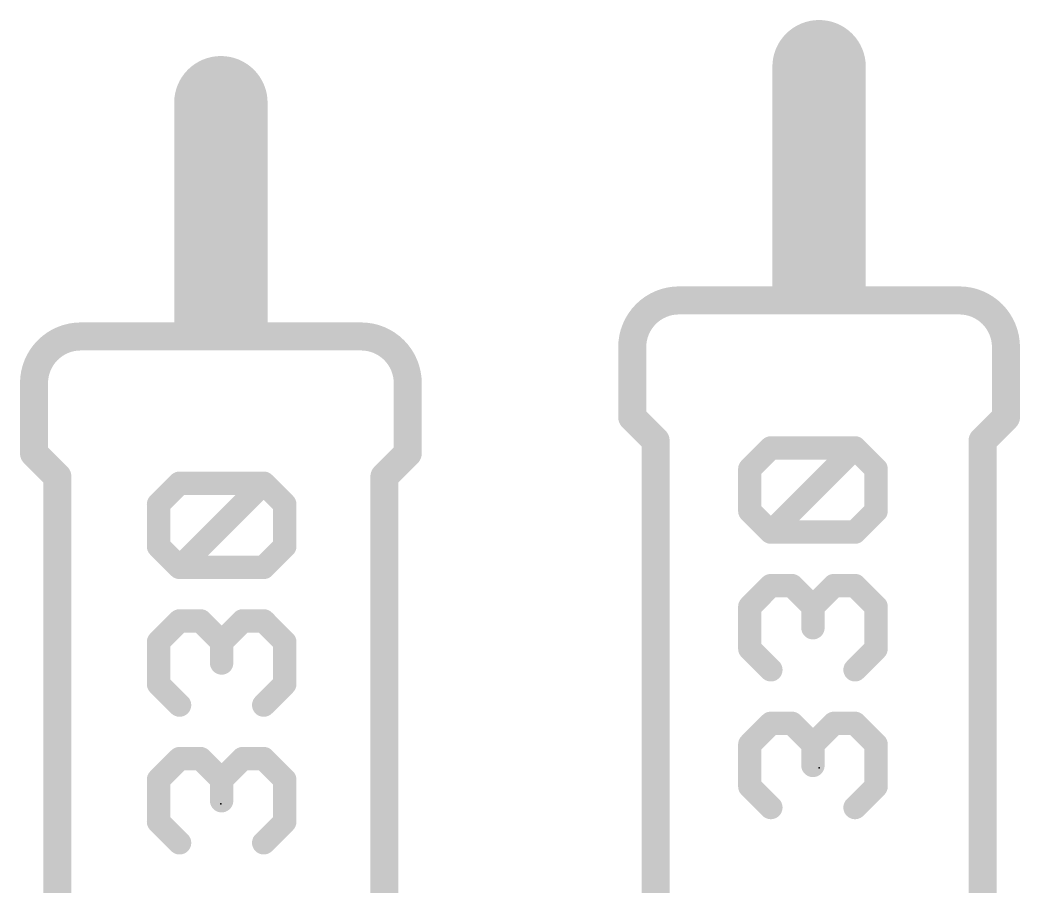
# Model space of a CAD drawing. Extents: x 0 to 100, y 1 to 103.
# Drawn here: x 9.78 to 15.21, y 59.11 to 63.82 of the extents above; entities that cross this region are included whole.
import ezdxf

# ---------------------------------------------------------------- set-up
doc = ezdxf.new("R2010")
doc.units = 0
for name, color, linetype in [('22', 253, 'CONTINUOUS'), ('24', 7, 'CONTINUOUS'), ('28', 253, 'CONTINUOUS'), ('52', 253, 'CONTINUOUS')]:
    doc.layers.add(name, color=color, linetype=linetype)

# ---------------------------------------------------------------- blocks, each defined once
blk = doc.blocks.new('RECT')
blk.add_solid([(-0.5, -0.5), (0.5, -0.5), (-0.5, 0.5), (0.5, 0.5)])

msp = doc.modelspace()

# ---------------------------------------------------------------- linework, layer by layer
at = {"layer": '22'}
for points, const_width in [([(13.3584, 62.2958, 0.4142), (13.1044, 62.0418)], 0.1524), ([(13.3584, 62.3339, 1), (13.3584, 62.2577)], 0.0762), ([(13.3584, 62.2577, 1), (13.3584, 62.3339)], 0.0762), ([(15.1364, 62.0418, 0.4142), (14.8824, 62.2958)], 0.1524), ([(14.8824, 62.3339, 1), (14.8824, 62.2577)], 0.0762), ([(14.8824, 62.2577, 1), (14.8824, 62.3339)], 0.0762), ([(10.106, 62.1, 0.4142), (9.852, 61.846)], 0.1524), ([(10.106, 62.1381, 1), (10.106, 62.0619)], 0.0762), ([(10.106, 62.0619, 1), (10.106, 62.1381)], 0.0762), ([(11.884, 61.846, 0.4142), (11.63, 62.1)], 0.1524), ([(11.63, 62.1381, 1), (11.63, 62.0619)], 0.0762), ([(11.63, 62.0619, 1), (11.63, 62.1381)], 0.0762), ([(13.1425, 62.0418, 1), (13.0663, 62.0418)], 0.0762), ([(15.1745, 62.0418, 1), (15.0983, 62.0418)], 0.0762), ([(13.0663, 62.0418, 1), (13.1425, 62.0418)], 0.0762), ([(15.0983, 62.0418, 1), (15.1745, 62.0418)], 0.0762), ([(9.8901, 61.846, 1), (9.8139, 61.846)], 0.0762), ([(9.8139, 61.846, 1), (9.8901, 61.846)], 0.0762), ([(11.9221, 61.846, 1), (11.8459, 61.846)], 0.0762), ([(11.8459, 61.846, 1), (11.9221, 61.846)], 0.0762), ([(13.1314, 61.6878, 1), (13.0775, 61.6339)], 0.0762), ([(15.1634, 61.6339, 1), (15.1095, 61.6878)], 0.0762), ([(13.0663, 61.6608, 1), (13.1425, 61.6608)], 0.0762), ([(15.0983, 61.6608, 1), (15.1745, 61.6608)], 0.0762), ([(13.2695, 61.5338, 1), (13.1933, 61.5338)], 0.0762), ([(15.0475, 61.5338, 1), (14.9713, 61.5338)], 0.0762), ([(13.2045, 61.5069, 1), (13.2584, 61.5608)], 0.0762), ([(14.9825, 61.5608, 1), (15.0364, 61.5069)], 0.0762), ([(9.8139, 61.465, 1), (9.8901, 61.465)], 0.0762), ([(9.8789, 61.4919, 1), (9.8251, 61.4381)], 0.0762), ([(11.8459, 61.465, 1), (11.9221, 61.465)], 0.0762), ([(11.9109, 61.4381, 1), (11.8571, 61.4919)], 0.0762), ([(10.0171, 61.338, 1), (9.9409, 61.338)], 0.0762), ([(9.9521, 61.3111, 1), (10.0059, 61.3649)], 0.0762), ([(11.7951, 61.338, 1), (11.7189, 61.338)], 0.0762), ([(11.7301, 61.3649, 1), (11.7839, 61.3111)], 0.0762)]:
    msp.add_lwpolyline(points, format="xyb", dxfattribs=dict(at, const_width=const_width))
at = {"layer": '22', "const_width": 0.1524}
for points in [[(14.8824, 62.2958), (13.3584, 62.2958)], [(10.106, 62.1), (11.63, 62.1)], [(13.1044, 62.0418), (13.1044, 61.6608)], [(15.1364, 62.0418), (15.1364, 61.6608)], [(9.852, 61.846), (9.852, 61.465)], [(11.884, 61.846), (11.884, 61.465)], [(13.2314, 61.5338), (13.1044, 61.6608)], [(15.0094, 61.5338), (15.1364, 61.6608)], [(13.2314, 57.9778), (13.2314, 61.5338)], [(15.0094, 57.9778), (15.0094, 61.5338)], [(9.979, 61.338), (9.852, 61.465)], [(11.757, 61.338), (11.884, 61.465)], [(9.979, 61.338), (9.979, 57.782)], [(11.757, 61.338), (11.757, 57.782)]]:
    msp.add_lwpolyline(points, dxfattribs=at)
at = {"layer": '24'}
for p in [(14.1204, 59.7558), (10.868, 59.56)]:
    msp.add_point(p, dxfattribs=at)
at = {"layer": '28', "const_width": 0.127}
for points in [[(13.8581, 61.4941), (13.7437, 61.3797)], [(14.3157, 61.4941), (13.8581, 61.4941)], [(13.8581, 61.0365), (14.3157, 61.4941)], [(14.4301, 61.3797), (14.3157, 61.4941)], [(13.7437, 61.3797), (13.7437, 61.1509)], [(14.4301, 61.1509), (14.4301, 61.3797)], [(10.6433, 61.3023), (10.5289, 61.1879)], [(11.1009, 61.3023), (10.6433, 61.3023)], [(10.6433, 60.8447), (11.1009, 61.3023)], [(11.2153, 61.1879), (11.1009, 61.3023)], [(10.5289, 61.1879), (10.5289, 60.9591)], [(11.2153, 60.9591), (11.2153, 61.1879)], [(13.7437, 61.1509), (13.8581, 61.0365)], [(14.3157, 61.0365), (14.4301, 61.1509)], [(13.8581, 61.0365), (14.3157, 61.0365)], [(10.5289, 60.9591), (10.6433, 60.8447)], [(11.1009, 60.8447), (11.2153, 60.9591)], [(10.6433, 60.8447), (11.1009, 60.8447)], [(13.8581, 60.7457), (13.7437, 60.6313)], [(13.9725, 60.7457), (13.8581, 60.7457)], [(14.0869, 60.6313), (13.9725, 60.7457)], [(14.2013, 60.7457), (14.0869, 60.6313)], [(14.3157, 60.7457), (14.2013, 60.7457)], [(14.4301, 60.6313), (14.3157, 60.7457)], [(13.7437, 60.6313), (13.7437, 60.4025)], [(14.0869, 60.6313), (14.0869, 60.5169)], [(14.4301, 60.4025), (14.4301, 60.6313)], [(10.6433, 60.5539), (10.5289, 60.4395)], [(10.7577, 60.5539), (10.6433, 60.5539)], [(10.8721, 60.4395), (10.7577, 60.5539)], [(10.9865, 60.5539), (10.8721, 60.4395)], [(11.1009, 60.5539), (10.9865, 60.5539)], [(11.2153, 60.4395), (11.1009, 60.5539)], [(10.5289, 60.4395), (10.5289, 60.2107)], [(10.8721, 60.4395), (10.8721, 60.3251)], [(11.2153, 60.2107), (11.2153, 60.4395)], [(13.7437, 60.4025), (13.8581, 60.2881)], [(14.3157, 60.2881), (14.4301, 60.4025)], [(10.5289, 60.2107), (10.6433, 60.0963)], [(11.1009, 60.0963), (11.2153, 60.2107)], [(13.8581, 59.9973), (13.7437, 59.8829)], [(13.9725, 59.9973), (13.8581, 59.9973)], [(14.0869, 59.8829), (13.9725, 59.9973)], [(14.2013, 59.9973), (14.0869, 59.8829)], [(14.3157, 59.9973), (14.2013, 59.9973)], [(14.4301, 59.8829), (14.3157, 59.9973)], [(13.7437, 59.8829), (13.7437, 59.6541)], [(14.0869, 59.8829), (14.0869, 59.7685)], [(14.4301, 59.6541), (14.4301, 59.8829)], [(10.6433, 59.8055), (10.5289, 59.6911)], [(10.7577, 59.8055), (10.6433, 59.8055)], [(10.8721, 59.6911), (10.7577, 59.8055)], [(10.9865, 59.8055), (10.8721, 59.6911)], [(11.1009, 59.8055), (10.9865, 59.8055)], [(11.2153, 59.6911), (11.1009, 59.8055)], [(10.5289, 59.6911), (10.5289, 59.4623)], [(10.8721, 59.6911), (10.8721, 59.5767)], [(11.2153, 59.4623), (11.2153, 59.6911)], [(13.7437, 59.6541), (13.8581, 59.5397)], [(14.3157, 59.5397), (14.4301, 59.6541)], [(10.5289, 59.4623), (10.6433, 59.3479)], [(11.1009, 59.3479), (11.2153, 59.4623)]]:
    msp.add_lwpolyline(points, dxfattribs=at)
at = {"layer": '28', "const_width": 0.0635}
for points in [[(13.8581, 61.5259, 1), (13.8581, 61.4624)], [(13.8806, 61.4717, 1), (13.8357, 61.5166)], [(14.3382, 61.5166, 1), (14.2933, 61.4717)], [(14.3382, 61.4717, 1), (14.2933, 61.5166)], [(14.3157, 61.4624, 1), (14.3157, 61.5259)], [(13.7755, 61.3797, 1), (13.712, 61.3797)], [(14.4619, 61.3797, 1), (14.3984, 61.3797)], [(13.7213, 61.4022, 1), (13.7662, 61.3573)], [(14.4077, 61.3573, 1), (14.4526, 61.4022)], [(10.6433, 61.3341, 1), (10.6433, 61.2706)], [(10.6657, 61.2799, 1), (10.6208, 61.3248)], [(11.1233, 61.3248, 1), (11.0784, 61.2799)], [(11.1233, 61.2799, 1), (11.0784, 61.3248)], [(11.1009, 61.2706, 1), (11.1009, 61.3341)], [(10.5607, 61.1879, 1), (10.4971, 61.1879)], [(10.5064, 61.2104, 1), (10.5514, 61.1655)], [(11.247, 61.1879, 1), (11.1835, 61.1879)], [(11.1928, 61.1655, 1), (11.2377, 61.2104)], [(13.712, 61.1509, 1), (13.7755, 61.1509)], [(13.7662, 61.1734, 1), (13.7213, 61.1285)], [(14.3984, 61.1509, 1), (14.4619, 61.1509)], [(14.4526, 61.1285, 1), (14.4077, 61.1734)], [(13.8581, 61.0683, 1), (13.8581, 61.0048)], [(13.8357, 61.059, 1), (13.8806, 61.0141)], [(13.8357, 61.0141, 1), (13.8806, 61.059)], [(14.2933, 61.059, 1), (14.3382, 61.0141)], [(14.3157, 61.0048, 1), (14.3157, 61.0683)], [(10.5514, 60.9816, 1), (10.5064, 60.9367)], [(11.2377, 60.9367, 1), (11.1928, 60.9816)], [(10.4971, 60.9591, 1), (10.5607, 60.9591)], [(11.1835, 60.9591, 1), (11.247, 60.9591)], [(10.6433, 60.8765, 1), (10.6433, 60.813)], [(10.6208, 60.8672, 1), (10.6657, 60.8223)], [(10.6208, 60.8223, 1), (10.6657, 60.8672)], [(11.0784, 60.8672, 1), (11.1233, 60.8223)], [(11.1009, 60.813, 1), (11.1009, 60.8765)], [(13.8581, 60.7775, 1), (13.8581, 60.7139)], [(13.8806, 60.7232, 1), (13.8357, 60.7682)], [(13.995, 60.7682, 1), (13.9501, 60.7232)], [(13.9725, 60.7139, 1), (13.9725, 60.7775)], [(14.2013, 60.7775, 1), (14.2013, 60.7139)], [(14.2238, 60.7232, 1), (14.1789, 60.7682)], [(14.3382, 60.7682, 1), (14.2933, 60.7232)], [(14.3157, 60.7139, 1), (14.3157, 60.7775)], [(13.7755, 60.6313, 1), (13.712, 60.6313)], [(13.7213, 60.6538, 1), (13.7662, 60.6088)], [(14.1187, 60.6313, 1), (14.0552, 60.6313)], [(14.0645, 60.6538, 1), (14.1094, 60.6088)], [(14.0645, 60.6088, 1), (14.1094, 60.6538)], [(14.4619, 60.6313, 1), (14.3984, 60.6313)], [(14.4077, 60.6088, 1), (14.4526, 60.6538)], [(10.6433, 60.5857, 1), (10.6433, 60.5222)], [(10.6657, 60.5315, 1), (10.6208, 60.5764)], [(10.7801, 60.5764, 1), (10.7352, 60.5315)], [(10.7577, 60.5222, 1), (10.7577, 60.5857)], [(10.9865, 60.5857, 1), (10.9865, 60.5222)], [(11.0089, 60.5315, 1), (10.964, 60.5764)], [(11.1233, 60.5764, 1), (11.0784, 60.5315)], [(11.1009, 60.5222, 1), (11.1009, 60.5857)], [(14.0552, 60.5169, 1), (14.1187, 60.5169)], [(10.5607, 60.4395, 1), (10.4971, 60.4395)], [(10.5064, 60.462, 1), (10.5514, 60.4171)], [(10.9038, 60.4395, 1), (10.8403, 60.4395)], [(10.8496, 60.462, 1), (10.8945, 60.4171)], [(10.8496, 60.4171, 1), (10.8945, 60.462)], [(11.247, 60.4395, 1), (11.1835, 60.4395)], [(11.1928, 60.4171, 1), (11.2377, 60.462)], [(13.7662, 60.425, 1), (13.7213, 60.3801)], [(14.4526, 60.3801, 1), (14.4077, 60.425)], [(13.712, 60.4025, 1), (13.7755, 60.4025)], [(14.3984, 60.4025, 1), (14.4619, 60.4025)], [(10.8403, 60.3251, 1), (10.9038, 60.3251)], [(13.8357, 60.2657, 1), (13.8806, 60.3106)], [(14.2933, 60.3106, 1), (14.3382, 60.2657)], [(10.4971, 60.2107, 1), (10.5607, 60.2107)], [(10.5514, 60.2332, 1), (10.5064, 60.1883)], [(11.1835, 60.2107, 1), (11.247, 60.2107)], [(11.2377, 60.1883, 1), (11.1928, 60.2332)], [(10.6208, 60.0739, 1), (10.6657, 60.1188)], [(11.0784, 60.1188, 1), (11.1233, 60.0739)], [(13.8581, 60.029, 1), (13.8581, 59.9655)], [(13.8806, 59.9748, 1), (13.8357, 60.0197)], [(13.995, 60.0197, 1), (13.9501, 59.9748)], [(13.9725, 59.9655, 1), (13.9725, 60.029)], [(14.2013, 60.029, 1), (14.2013, 59.9655)], [(14.2238, 59.9748, 1), (14.1789, 60.0197)], [(14.3382, 60.0197, 1), (14.2933, 59.9748)], [(14.3157, 59.9655, 1), (14.3157, 60.029)], [(13.7755, 59.8829, 1), (13.712, 59.8829)], [(13.7213, 59.9053, 1), (13.7662, 59.8604)], [(14.1187, 59.8829, 1), (14.0552, 59.8829)], [(14.0645, 59.9053, 1), (14.1094, 59.8604)], [(14.0645, 59.8604, 1), (14.1094, 59.9053)], [(14.4619, 59.8829, 1), (14.3984, 59.8829)], [(14.4077, 59.8604, 1), (14.4526, 59.9053)], [(10.6433, 59.8372, 1), (10.6433, 59.7737)], [(10.6657, 59.783, 1), (10.6208, 59.8279)], [(10.7801, 59.8279, 1), (10.7352, 59.783)], [(10.7577, 59.7737, 1), (10.7577, 59.8372)], [(10.9865, 59.8372, 1), (10.9865, 59.7737)], [(11.0089, 59.783, 1), (10.964, 59.8279)], [(11.1233, 59.8279, 1), (11.0784, 59.783)], [(11.1009, 59.7737, 1), (11.1009, 59.8372)], [(10.5607, 59.6911, 1), (10.4971, 59.6911)], [(10.9038, 59.6911, 1), (10.8403, 59.6911)], [(11.247, 59.6911, 1), (11.1835, 59.6911)], [(14.0552, 59.7685, 1), (14.1187, 59.7685)], [(10.5064, 59.7135, 1), (10.5514, 59.6686)], [(10.8496, 59.7135, 1), (10.8945, 59.6686)], [(10.8496, 59.6686, 1), (10.8945, 59.7135)], [(11.1928, 59.6686, 1), (11.2377, 59.7135)], [(13.7662, 59.6765, 1), (13.7213, 59.6316)], [(14.4526, 59.6316, 1), (14.4077, 59.6765)], [(13.712, 59.6541, 1), (13.7755, 59.6541)], [(14.3984, 59.6541, 1), (14.4619, 59.6541)], [(10.8403, 59.5767, 1), (10.9038, 59.5767)], [(13.8357, 59.5172, 1), (13.8806, 59.5621)], [(14.2933, 59.5621, 1), (14.3382, 59.5172)], [(10.4971, 59.4623, 1), (10.5607, 59.4623)], [(10.5514, 59.4847, 1), (10.5064, 59.4398)], [(11.1835, 59.4623, 1), (11.247, 59.4623)], [(11.2377, 59.4398, 1), (11.1928, 59.4847)], [(10.6208, 59.3254, 1), (10.6657, 59.3704)], [(11.0784, 59.3704, 1), (11.1233, 59.3254)]]:
    msp.add_lwpolyline(points, format="xyb", dxfattribs=at)
at = {"layer": '52', "const_width": 0.508}
for points in [[(14.1204, 63.5658), (14.1204, 62.6768)], [(10.868, 63.37), (10.868, 62.481)]]:
    msp.add_lwpolyline(points, dxfattribs=at)
at = {"layer": '52', "const_width": 0.254}
for points in [[(14.2474, 63.5658, 1), (13.9934, 63.5658)], [(10.995, 63.37, 1), (10.741, 63.37)], [(13.9934, 62.6768, 1), (14.2474, 62.6768)], [(10.741, 62.481, 1), (10.995, 62.481)]]:
    msp.add_lwpolyline(points, format="xyb", dxfattribs=at)

# ---------------------------------------------------------------- block references
at = {"layer": '22', "xscale": 0.381, "yscale": 0.508}
for p, rotation in [((14.1204, 62.4863), 270), ((10.868, 62.2905), 90)]:
    msp.add_blockref('RECT', p, dxfattribs=dict(at, rotation=rotation))

doc.saveas('drawing.dxf')
